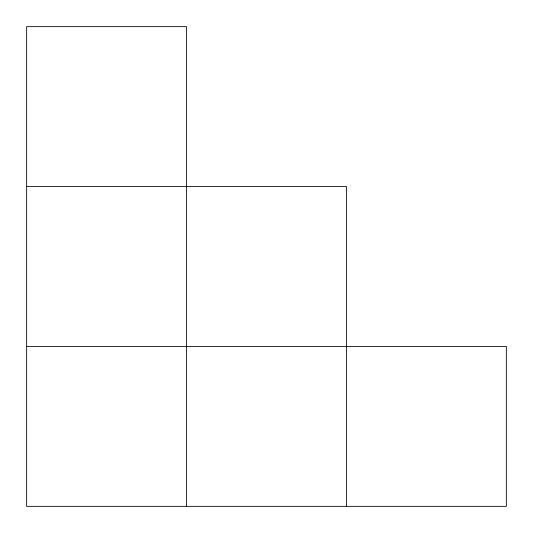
<?xml version="1.0" encoding="UTF-8"?>
<svg xmlns="http://www.w3.org/2000/svg" width="533" height="533" viewBox="0 0 533 533"><rect width="100%" height="100%" fill="white"/><g stroke="black" fill="none" stroke-linecap="round" stroke-linejoin="round"><path stroke-width="0.8" d="M26.65 186.55L346.45 186.55L346.45 506.35M26.65 346.45L506.35 346.45L506.35 506.35L26.65 506.35L26.65 26.65L186.55 26.65L186.55 506.35"/></g></svg>
